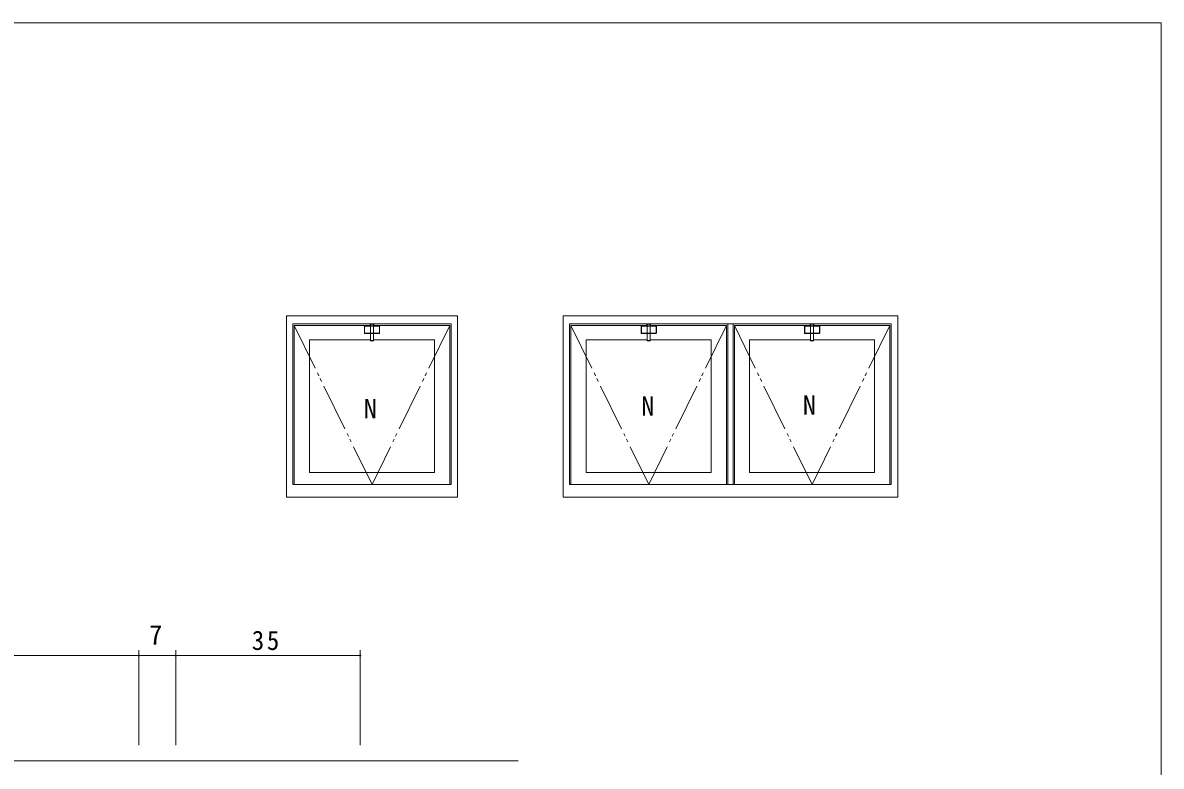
# Model space of a CAD drawing. Units: millimetres on the paper. Extents: x -420 to 373, y -297 to 267.
# Drawn here: x 136.3 to 352.3, y 123.3 to 264.4 of the extents above; entities that cross this region are included whole.
import ezdxf
from ezdxf.enums import TextEntityAlignment as Align

# ---------------------------------------------------------------- set-up
doc = ezdxf.new("R2010")
doc.units = ezdxf.units.MM
doc.linetypes.add('DOUBLE_CHAIN2', pattern=[12.8, 9, -1, 0.6, -0.6, 0.6, -1])
for name, color, linetype, lineweight in [('0-1_YKK_ZWAK', 7, 'Continuous', 9), ('0-4_YKK_12', 2, 'Continuous', 9), ('0-6_YKK_D', 6, 'Continuous', 9), ('0-7_YKK_A1', 4, 'Continuous', 9)]:
    doc.layers.add(name, color=color, linetype=linetype, lineweight=lineweight)
doc.styles.add('ＭＳ ゴシック', font='')
doc.styles.get('ＭＳ ゴシック').set_extended_font_data('MS Gothic')

msp = doc.modelspace()

# ---------------------------------------------------------------- linework, layer by layer
at = {"layer": '0-1_YKK_ZWAK'}
for q in [(-417.7, 264.4), (352.3, -260.6)]:
    msp.add_line((352.3, 264.4), q, dxfattribs=at)
at = {"layer": '0-4_YKK_12'}
msp.add_line((24.3, 124.317), (230.3, 124.317), dxfattribs=at)
at = {"layer": '0-6_YKK_D'}
for p, q in [((158.3, 127.317), (158.3, 145.317)), ((158.3, 127.317), (158.3, 145.317)), ((165.3, 127.317), (165.3, 145.317)), ((165.3, 127.317), (165.3, 145.317)), ((200.3, 127.317), (200.3, 145.317)), ((96.3, 144.317), (158.3, 144.317)), ((158.3, 144.317), (165.3, 144.317)), ((165.3, 144.317), (200.3, 144.317))]:
    msp.add_line(p, q, dxfattribs=at)
for centre, start, end in [((158.3, 144.317), 0, 180), ((158.3, 144.317), 0, 180), ((158.3, 144.317), 180, 0), ((158.3, 144.317), 180, 0), ((165.3, 144.317), 0, 180), ((165.3, 144.317), 0, 180), ((165.3, 144.317), 180, 0), ((165.3, 144.317), 180, 0), ((200.3, 144.317), 0, 180), ((200.3, 144.317), 180, 0)]:
    msp.add_arc(centre, 0.106, start, end, dxfattribs=at)
at = {"layer": '0-7_YKK_A1'}
for p, q in [((186.3, 208.8), (218.8, 208.8)), ((186.3, 174.4), (186.3, 208.8)), ((218.8, 174.4), (218.8, 208.8)), ((238.8, 208.8), (269.8, 208.8)), ((238.8, 174.4), (238.8, 208.8)), ((302.3, 208.8), (269.8, 208.8)), ((302.3, 174.4), (302.3, 208.8)), ((187.55, 207.3), (217.55, 207.3)), ((187.55, 176.8), (187.55, 207.3)), ((187.8, 206.95), (202.275, 206.95)), ((187.8, 176.8), (187.8, 206.95)), ((201.103, 206.76), (201.103, 205.54)), ((201.153, 205.591), (201.153, 206.709)), ((201.203, 206.86), (203.898, 206.86)), ((203.898, 205.44), (201.203, 205.44)), ((202.275, 206.798), (201.25, 206.809)), ((202.275, 205.502), (201.25, 205.491)), ((202.14, 205.437), (202.14, 205.501)), ((202.14, 205.465), (202.275, 205.465)), ((202.275, 205.437), (202.14, 205.437)), ((202.218, 206.86), (202.218, 207.15)), ((202.375, 207.15), (202.218, 207.15)), ((202.883, 205.5), (202.218, 205.5)), ((202.268, 207.15), (202.268, 206.86)), ((202.268, 206.95), (202.275, 206.95)), ((202.275, 206.86), (202.275, 207.175)), ((202.275, 206.746), (202.275, 205.561)), ((202.275, 204.068), (202.275, 205.5)), ((202.8, 207.2), (202.3, 207.2)), ((202.775, 206.796), (202.325, 206.796)), ((202.775, 205.511), (202.325, 205.511)), ((202.775, 205.471), (202.325, 205.471)), ((202.375, 207.2), (202.375, 207.15)), ((202.375, 207.2), (202.725, 207.2)), ((202.725, 207.2), (202.725, 207.15)), ((202.883, 207.15), (202.725, 207.15)), ((202.825, 206.86), (202.825, 207.175)), ((202.825, 206.95), (202.833, 206.95)), ((202.825, 206.95), (217.3, 206.95)), ((202.825, 206.798), (203.85, 206.809)), ((202.825, 206.746), (202.825, 205.561)), ((202.825, 205.502), (203.85, 205.491)), ((202.825, 204.068), (202.825, 205.5)), ((202.825, 205.465), (202.96, 205.465)), ((202.96, 205.437), (202.825, 205.437)), ((202.833, 207.15), (202.833, 206.86)), ((202.883, 207.15), (202.883, 206.86)), ((202.96, 205.437), (202.96, 205.501)), ((203.947, 205.591), (203.947, 206.709)), ((203.998, 206.76), (203.998, 205.54)), ((217.3, 176.8), (217.3, 206.95)), ((217.55, 176.8), (217.55, 207.3)), ((301.05, 207.3), (240.05, 207.3)), ((240.05, 176.8), (240.05, 207.3)), ((240.3, 206.95), (254.775, 206.95)), ((240.3, 176.8), (240.3, 206.95)), ((253.603, 206.76), (253.603, 205.54)), ((253.653, 205.591), (253.653, 206.709)), ((253.703, 206.86), (256.398, 206.86)), ((256.398, 205.44), (253.703, 205.44)), ((254.775, 206.798), (253.75, 206.809)), ((254.775, 205.502), (253.75, 205.491)), ((254.64, 205.437), (254.64, 205.501)), ((254.64, 205.465), (254.775, 205.465)), ((254.775, 205.437), (254.64, 205.437)), ((254.718, 206.86), (254.718, 207.15)), ((254.875, 207.15), (254.718, 207.15)), ((255.382, 205.5), (254.718, 205.5)), ((254.768, 207.15), (254.768, 206.86)), ((254.768, 206.95), (254.775, 206.95)), ((254.775, 206.86), (254.775, 207.175)), ((254.775, 206.746), (254.775, 205.561)), ((254.775, 204.068), (254.775, 205.5)), ((255.3, 207.2), (254.8, 207.2)), ((255.275, 206.796), (254.825, 206.796)), ((255.275, 205.511), (254.825, 205.511)), ((255.275, 205.471), (254.825, 205.471)), ((254.875, 207.2), (254.875, 207.15)), ((254.875, 207.2), (255.225, 207.2)), ((255.225, 207.2), (255.225, 207.15)), ((255.382, 207.15), (255.225, 207.15)), ((255.325, 206.86), (255.325, 207.175)), ((255.325, 206.95), (255.333, 206.95)), ((255.325, 206.95), (269.8, 206.95)), ((255.325, 206.798), (256.35, 206.809)), ((255.325, 206.746), (255.325, 205.561)), ((255.325, 205.502), (256.35, 205.491)), ((255.325, 204.068), (255.325, 205.5)), ((255.325, 205.465), (255.46, 205.465)), ((255.46, 205.437), (255.325, 205.437)), ((255.333, 207.15), (255.333, 206.86)), ((255.382, 207.15), (255.382, 206.86)), ((255.46, 205.437), (255.46, 205.501)), ((256.447, 205.591), (256.447, 206.709)), ((256.498, 206.76), (256.498, 205.54)), ((269.8, 176.8), (269.8, 206.95)), ((270.05, 176.8), (270.05, 207.3)), ((271.05, 176.8), (271.05, 207.3)), ((285.775, 206.95), (271.3, 206.95)), ((271.3, 176.8), (271.3, 206.95)), ((284.603, 206.76), (284.603, 205.54)), ((284.603, 206.76), (284.603, 205.54)), ((284.603, 206.76), (284.603, 205.54)), ((284.653, 205.591), (284.653, 206.709)), ((284.653, 205.591), (284.653, 206.709)), ((284.653, 205.591), (284.653, 206.709)), ((284.703, 206.86), (287.398, 206.86)), ((284.703, 206.86), (287.398, 206.86)), ((284.703, 206.86), (287.398, 206.86)), ((287.398, 205.44), (284.703, 205.44)), ((287.398, 205.44), (284.703, 205.44)), ((287.398, 205.44), (284.703, 205.44)), ((285.775, 206.798), (284.75, 206.809)), ((285.775, 206.798), (284.75, 206.809)), ((285.775, 206.798), (284.75, 206.809)), ((285.775, 205.502), (284.75, 205.491)), ((285.775, 205.502), (284.75, 205.491)), ((285.775, 205.502), (284.75, 205.491)), ((285.64, 205.437), (285.64, 205.501)), ((285.64, 205.437), (285.64, 205.501)), ((285.64, 205.437), (285.64, 205.501)), ((285.64, 205.465), (285.775, 205.465)), ((285.64, 205.465), (285.775, 205.465)), ((285.64, 205.465), (285.775, 205.465)), ((285.775, 205.437), (285.64, 205.437)), ((285.775, 205.437), (285.64, 205.437)), ((285.775, 205.437), (285.64, 205.437)), ((285.718, 206.86), (285.718, 207.15)), ((285.875, 207.15), (285.718, 207.15)), ((285.718, 206.86), (285.718, 207.15)), ((285.875, 207.15), (285.718, 207.15)), ((285.718, 206.86), (285.718, 207.15)), ((285.875, 207.15), (285.718, 207.15)), ((286.383, 205.5), (285.718, 205.5)), ((286.383, 205.5), (285.718, 205.5)), ((286.383, 205.5), (285.718, 205.5)), ((285.768, 207.15), (285.768, 206.86)), ((285.768, 207.15), (285.768, 206.86)), ((285.768, 207.15), (285.768, 206.86)), ((285.768, 206.95), (285.775, 206.95)), ((285.768, 206.95), (285.775, 206.95)), ((285.768, 206.95), (285.775, 206.95)), ((285.775, 206.86), (285.775, 207.175)), ((285.775, 206.86), (285.775, 207.175)), ((285.775, 206.86), (285.775, 207.175)), ((285.775, 206.746), (285.775, 205.561)), ((285.775, 206.746), (285.775, 205.561)), ((285.775, 206.746), (285.775, 205.561)), ((285.775, 204.068), (285.775, 205.5)), ((285.775, 204.068), (285.775, 205.5)), ((285.775, 204.068), (285.775, 205.5)), ((286.3, 207.2), (285.8, 207.2)), ((286.3, 207.2), (285.8, 207.2)), ((286.3, 207.2), (285.8, 207.2)), ((286.275, 206.796), (285.825, 206.796)), ((286.275, 206.796), (285.825, 206.796)), ((286.275, 206.796), (285.825, 206.796)), ((286.275, 205.511), (285.825, 205.511)), ((286.275, 205.511), (285.825, 205.511)), ((286.275, 205.511), (285.825, 205.511)), ((286.275, 205.471), (285.825, 205.471)), ((286.275, 205.471), (285.825, 205.471)), ((286.275, 205.471), (285.825, 205.471)), ((285.875, 207.2), (285.875, 207.15)), ((285.875, 207.2), (286.225, 207.2)), ((285.875, 207.2), (285.875, 207.15)), ((285.875, 207.2), (286.225, 207.2)), ((285.875, 207.2), (285.875, 207.15)), ((285.875, 207.2), (286.225, 207.2)), ((286.225, 207.2), (286.225, 207.15)), ((286.225, 207.2), (286.225, 207.15)), ((286.225, 207.2), (286.225, 207.15)), ((286.383, 207.15), (286.225, 207.15)), ((286.383, 207.15), (286.225, 207.15)), ((286.383, 207.15), (286.225, 207.15)), ((286.325, 206.86), (286.325, 207.175)), ((286.325, 206.86), (286.325, 207.175)), ((286.325, 206.86), (286.325, 207.175)), ((286.325, 206.95), (286.333, 206.95)), ((286.325, 206.95), (286.333, 206.95)), ((286.325, 206.95), (286.333, 206.95)), ((300.8, 206.95), (286.325, 206.95)), ((286.325, 206.798), (287.35, 206.809)), ((286.325, 206.798), (287.35, 206.809)), ((286.325, 206.798), (287.35, 206.809)), ((286.325, 206.746), (286.325, 205.561)), ((286.325, 206.746), (286.325, 205.561)), ((286.325, 206.746), (286.325, 205.561)), ((286.325, 205.502), (287.35, 205.491)), ((286.325, 205.502), (287.35, 205.491)), ((286.325, 205.502), (287.35, 205.491)), ((286.325, 204.068), (286.325, 205.5)), ((286.325, 204.068), (286.325, 205.5)), ((286.325, 204.068), (286.325, 205.5)), ((286.325, 205.465), (286.46, 205.465)), ((286.325, 205.465), (286.46, 205.465)), ((286.325, 205.465), (286.46, 205.465)), ((286.46, 205.437), (286.325, 205.437)), ((286.46, 205.437), (286.325, 205.437)), ((286.46, 205.437), (286.325, 205.437)), ((286.333, 207.15), (286.333, 206.86)), ((286.333, 207.15), (286.333, 206.86)), ((286.333, 207.15), (286.333, 206.86)), ((286.383, 207.15), (286.383, 206.86)), ((286.383, 207.15), (286.383, 206.86)), ((286.383, 207.15), (286.383, 206.86)), ((286.46, 205.437), (286.46, 205.501)), ((286.46, 205.437), (286.46, 205.501)), ((286.46, 205.437), (286.46, 205.501)), ((287.447, 205.591), (287.447, 206.709)), ((287.447, 205.591), (287.447, 206.709)), ((287.447, 205.591), (287.447, 206.709)), ((287.498, 206.76), (287.498, 205.54)), ((287.498, 206.76), (287.498, 205.54)), ((287.498, 206.76), (287.498, 205.54)), ((300.8, 176.8), (300.8, 206.95)), ((301.05, 176.8), (301.05, 207.3)), ((190.7, 204.25), (202.275, 204.25)), ((190.7, 179.05), (190.7, 204.25)), ((202.825, 204.25), (214.4, 204.25)), ((214.4, 179.05), (214.4, 204.25)), ((243.2, 204.25), (254.775, 204.25)), ((243.2, 179.05), (243.2, 204.25)), ((255.325, 204.25), (266.9, 204.25)), ((266.9, 179.05), (266.9, 204.25)), ((285.775, 204.25), (274.2, 204.25)), ((274.2, 179.05), (274.2, 204.25)), ((297.9, 204.25), (286.325, 204.25)), ((297.9, 179.05), (297.9, 204.25)), ((190.7, 179.05), (214.4, 179.05)), ((243.2, 179.05), (266.9, 179.05)), ((297.9, 179.05), (274.2, 179.05)), ((187.55, 176.8), (217.55, 176.8)), ((301.05, 176.8), (240.05, 176.8)), ((186.3, 174.4), (218.8, 174.4)), ((238.8, 174.4), (269.8, 174.4)), ((302.3, 174.4), (269.8, 174.4))]:
    msp.add_line(p, q, dxfattribs=at)
at = {"layer": '0-7_YKK_A1', "linetype": 'DOUBLE_CHAIN2'}
for p, q in [((187.8, 206.95), (202.55, 176.8)), ((217.3, 206.95), (202.55, 176.8)), ((240.3, 206.95), (255.05, 176.8)), ((269.8, 206.95), (255.05, 176.8)), ((271.3, 206.95), (286.05, 176.8)), ((300.8, 206.95), (286.05, 176.8))]:
    msp.add_line(p, q, dxfattribs=at)
at = {"layer": '0-7_YKK_A1'}
for centre, radius, start, end in [((201.203, 206.76), 0.1, 90, 180), ((201.203, 205.54), 0.1, 180, 270), ((201.253, 206.709), 0.1, 87.12286, 180), ((201.253, 205.591), 0.1, 180, 272.87712), ((202.3, 207.175), 0.025, 90, 180), ((202.325, 206.746), 0.05, 90, 180), ((202.325, 205.561), 0.05, 180, 270), ((202.325, 205.421), 0.05, 90, 180), ((202.775, 206.746), 0.05, 0, 90), ((202.775, 205.561), 0.05, 270, 0), ((202.775, 205.421), 0.05, 0, 90), ((202.8, 207.175), 0.025, 0, 90), ((203.847, 206.709), 0.1, 0, 92.87712), ((203.847, 205.591), 0.1, 269.39786, 0), ((203.898, 206.76), 0.1, 0, 90), ((203.898, 205.54), 0.1, 270, 0), ((253.703, 206.76), 0.1, 90, 180), ((253.703, 205.54), 0.1, 180, 270), ((253.753, 206.709), 0.1, 87.12286, 180), ((253.753, 205.591), 0.1, 180, 272.87712), ((254.8, 207.175), 0.025, 90, 180), ((254.825, 206.746), 0.05, 90, 180), ((254.825, 205.561), 0.05, 180, 270), ((254.825, 205.421), 0.05, 90, 180), ((255.275, 206.746), 0.05, 0, 90), ((255.275, 205.561), 0.05, 270, 0), ((255.275, 205.421), 0.05, 0, 90), ((255.3, 207.175), 0.025, 0, 90), ((256.347, 206.709), 0.1, 0, 92.87712), ((256.347, 205.591), 0.1, 269.39786, 0), ((256.398, 206.76), 0.1, 0, 90), ((256.398, 205.54), 0.1, 270, 0), ((284.703, 206.76), 0.1, 90, 180), ((284.703, 206.76), 0.1, 90, 180), ((284.703, 206.76), 0.1, 90, 180), ((284.703, 205.54), 0.1, 180, 270), ((284.703, 205.54), 0.1, 180, 270), ((284.703, 205.54), 0.1, 180, 270), ((284.753, 206.709), 0.1, 87.12286, 180), ((284.753, 206.709), 0.1, 87.12286, 180), ((284.753, 206.709), 0.1, 87.12286, 180), ((284.753, 205.591), 0.1, 180, 272.87712), ((284.753, 205.591), 0.1, 180, 272.87712), ((284.753, 205.591), 0.1, 180, 272.87712), ((285.8, 207.175), 0.025, 90, 180), ((285.8, 207.175), 0.025, 90, 180), ((285.8, 207.175), 0.025, 90, 180), ((285.825, 206.746), 0.05, 90, 180), ((285.825, 206.746), 0.05, 90, 180), ((285.825, 206.746), 0.05, 90, 180), ((285.825, 205.561), 0.05, 180, 270), ((285.825, 205.561), 0.05, 180, 270), ((285.825, 205.561), 0.05, 180, 270), ((285.825, 205.421), 0.05, 90, 180), ((285.825, 205.421), 0.05, 90, 180), ((285.825, 205.421), 0.05, 90, 180), ((286.275, 206.746), 0.05, 0, 90), ((286.275, 206.746), 0.05, 0, 90), ((286.275, 206.746), 0.05, 0, 90), ((286.275, 205.561), 0.05, 270, 0), ((286.275, 205.561), 0.05, 270, 0), ((286.275, 205.561), 0.05, 270, 0), ((286.275, 205.421), 0.05, 0, 90), ((286.275, 205.421), 0.05, 0, 90), ((286.275, 205.421), 0.05, 0, 90), ((286.3, 207.175), 0.025, 0, 90), ((286.3, 207.175), 0.025, 0, 90), ((286.3, 207.175), 0.025, 0, 90), ((287.347, 206.709), 0.1, 0, 92.87712), ((287.347, 206.709), 0.1, 0, 92.87712), ((287.347, 206.709), 0.1, 0, 92.87712), ((287.347, 205.591), 0.1, 269.39786, 0), ((287.347, 205.591), 0.1, 269.39786, 0), ((287.347, 205.591), 0.1, 269.39786, 0), ((287.398, 206.76), 0.1, 0, 90), ((287.398, 206.76), 0.1, 0, 90), ((287.398, 206.76), 0.1, 0, 90), ((287.398, 205.54), 0.1, 270, 0), ((287.398, 205.54), 0.1, 270, 0), ((287.398, 205.54), 0.1, 270, 0), ((202.325, 204.171), 0.05, 180, 261.0732), ((202.325, 204.068), 0.05, 180, 261.0732), ((202.55, 205.604), 1.5, 261.0732, 278.92679), ((202.55, 205.5), 1.5, 261.0732, 278.92679), ((202.775, 204.171), 0.05, 278.92679, 0), ((202.775, 204.068), 0.05, 278.92679, 0), ((254.825, 204.171), 0.05, 180, 261.0732), ((254.825, 204.068), 0.05, 180, 261.0732), ((255.05, 205.604), 1.5, 261.0732, 278.92679), ((255.05, 205.5), 1.5, 261.0732, 278.92679), ((255.275, 204.171), 0.05, 278.92679, 0), ((255.275, 204.068), 0.05, 278.92679, 0), ((285.825, 204.171), 0.05, 180, 261.0732), ((285.825, 204.171), 0.05, 180, 261.0732), ((285.825, 204.171), 0.05, 180, 261.0732), ((285.825, 204.068), 0.05, 180, 261.0732), ((285.825, 204.068), 0.05, 180, 261.0732), ((285.825, 204.068), 0.05, 180, 261.0732), ((286.05, 205.604), 1.5, 261.0732, 278.92679), ((286.05, 205.604), 1.5, 261.0732, 278.92679), ((286.05, 205.604), 1.5, 261.0732, 278.92679), ((286.05, 205.5), 1.5, 261.0732, 278.92679), ((286.05, 205.5), 1.5, 261.0732, 278.92679), ((286.05, 205.5), 1.5, 261.0732, 278.92679), ((286.275, 204.171), 0.05, 278.92679, 0), ((286.275, 204.171), 0.05, 278.92679, 0), ((286.275, 204.171), 0.05, 278.92679, 0), ((286.275, 204.068), 0.05, 278.92679, 0), ((286.275, 204.068), 0.05, 278.92679, 0), ((286.275, 204.068), 0.05, 278.92679, 0)]:
    msp.add_arc(centre, radius, start, end, dxfattribs=at)

# ---------------------------------------------------------------- texts
at = {"layer": '0-6_YKK_D', "color": 3, "style": 'ＭＳ ゴシック'}
msp.add_text('7', height=3.666, dxfattribs=at).set_placement((160.253, 145.317), align=Align.BOTTOM_LEFT)
at = {"layer": '0-6_YKK_D', "color": 3, "insert": (179.73, 145.317), "char_height": 3.666, "attachment_point": 7, "style": 'ＭＳ ゴシック'}
msp.add_mtext('\\T1.21;\\W0.95;35', dxfattribs=at)
at = {"layer": '0-7_YKK_A1', "color": 3, "style": 'ＭＳ ゴシック'}
for p in [(200.976, 188.256), (253.632, 188.76), (284.295, 188.929)]:
    msp.add_text('N', height=3.666, dxfattribs=at).set_placement(p, align=Align.BOTTOM_LEFT)

doc.saveas('drawing.dxf')
